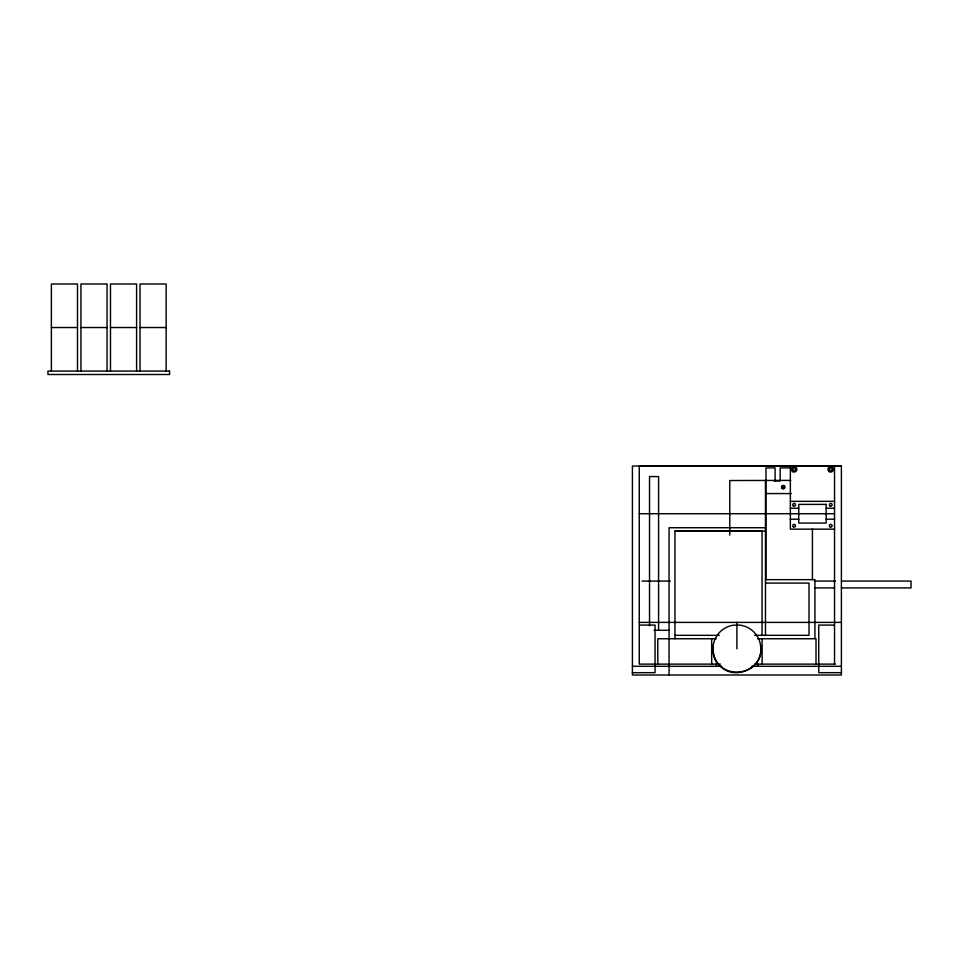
<?xml version="1.0" encoding="UTF-8"?>
<svg xmlns="http://www.w3.org/2000/svg" width="959" height="959" viewBox="0 0 959 959"><rect width="100%" height="100%" fill="white"/><g stroke="black" fill="none" stroke-linecap="round" stroke-linejoin="round"><path stroke-width="1.44" d="M713.232 645.275C712.489 651.94 714.107 659.049 718.627 664.119M783.287 486.405C781.429 488.335 785.409 487.508 783.287 485.722M51.378 327.534L77.499 327.534M80.928 327.534L107.048 327.534M110.477 327.534L136.598 327.534M140.026 327.534L166.147 327.534M841.391 466.23L639.269 466.026L639.269 664.119L720.425 664.119M790.444 467.896L780.158 467.896L780.158 480.915L774.309 480.915M790.696 480.399L729.775 480.531L729.775 535.086M765.977 493.573L791.307 493.573M790.36 501.341L834.534 501.341M790.36 508.234L798.739 508.234M826.155 508.234L834.534 508.234M639.209 513.724L834.534 513.724M790.36 519.203L798.739 519.203M826.155 519.203L834.534 519.203M765.474 527.738L669.07 527.738L669.07 675.004M834.534 529.152L790.36 529.152L790.36 466.026M674.968 531.166L765.474 531.166M765.474 579.656L814.922 579.656L814.922 638.754L757.514 638.754M642.003 581.07L670.281 581.07M814.611 581.07L835.445 581.07M841.391 581.07L911.05 581.07L911.05 587.927L841.391 587.927M765.474 583.084L809.012 583.084L809.012 635.326L754.673 635.326M815.258 587.927L834.534 587.927M639.269 622.391L841.391 622.391M639.485 625.088L655.057 625.088L655.057 672.679L632.413 672.679M834.318 625.088L818.746 625.088L818.746 672.679L841.391 672.679M654.05 630.291L669.07 630.291M674.968 635.326L719.25 635.326M716.301 638.754L657.79 638.754L657.79 664.119M754.877 664.119L835.421 664.119M632.413 666.301L721.923 666.301M751.88 666.301L841.391 666.301M720.281 665.846C734.738 681.933 764.095 667.524 760.703 646.234A23.951 23.951 0 0 0 739.545 625.088L733.299 625.208A23.951 23.951 0 0 0 713.1 646.234C709.444 681.37 765.654 680.243 760.571 645.275M834.534 466.026L834.534 664.119M816.013 638.754L816.013 664.119M812.417 528.877L812.417 579.656M775.1 480.915L775.1 467.896L765.977 467.896L765.977 579.656M765.474 480.399L765.474 635.326M762.045 635.326L762.045 530.83L674.968 530.83L674.968 638.754M762.117 638.754L762.117 664.119M757.874 664.119L757.874 666.301M736.908 622.391L736.908 648.883M715.929 664.119L715.929 666.301M711.686 638.754L711.686 664.119M658.581 630.291L658.581 476.563L649.531 476.563L649.531 625.807M166.147 371.073L166.147 283.996L140.026 283.996L140.026 371.073M136.598 371.073L136.598 283.996L110.477 283.996L110.477 371.073M107.048 371.073L107.048 283.996L80.928 283.996L80.928 371.073M77.499 371.073L77.499 283.996L51.378 283.996L51.378 371.073M783.971 488.275A1.367 1.367 0 0 1 782.1 487.771M782.1 486.405A1.367 1.367 0 0 1 783.971 485.901M169.575 371.073L47.95 371.073L47.95 374.501L169.575 374.501L169.575 371.073M841.391 466.026L632.413 466.026L632.413 675.004L841.391 675.004L841.391 466.026M826.155 504.386L798.739 504.386L798.739 523.063L826.155 523.063L826.155 504.386M792.769 471.672A2.745 2.745 0 0 0 796.881 469.299A2.745 2.745 0 0 0 792.769 466.913A2.745 2.745 0 0 0 792.769 471.672M830.038 526.911A1.367 1.367 0 0 0 832.1 525.724A1.367 1.367 0 0 0 830.038 524.537A1.367 1.367 0 0 0 830.038 526.911M830.038 470.485A1.367 1.367 0 0 0 832.1 469.299A1.367 1.367 0 0 0 830.038 468.1A1.367 1.367 0 0 0 830.038 470.485M793.453 470.485A1.367 1.367 0 0 0 795.502 469.299A1.367 1.367 0 0 0 793.453 468.1A1.367 1.367 0 0 0 793.453 470.485M830.038 505.98A1.367 1.367 0 0 0 832.1 504.794A1.367 1.367 0 0 0 830.038 503.595A1.367 1.367 0 0 0 830.038 505.98M829.355 471.672A2.745 2.745 0 0 0 833.467 469.299A2.745 2.745 0 0 0 829.355 466.913A2.745 2.745 0 0 0 829.355 471.672M793.453 526.911A1.367 1.367 0 0 0 795.502 525.724A1.367 1.367 0 0 0 793.453 524.537A1.367 1.367 0 0 0 793.453 526.911M793.453 505.98A1.367 1.367 0 0 0 795.502 504.794A1.367 1.367 0 0 0 793.453 503.595A1.367 1.367 0 0 0 793.453 505.98M782.424 488.575A1.714 1.714 0 0 0 785.001 487.088A1.714 1.714 0 0 0 782.424 485.602A1.714 1.714 0 0 0 782.424 488.575"/></g></svg>
